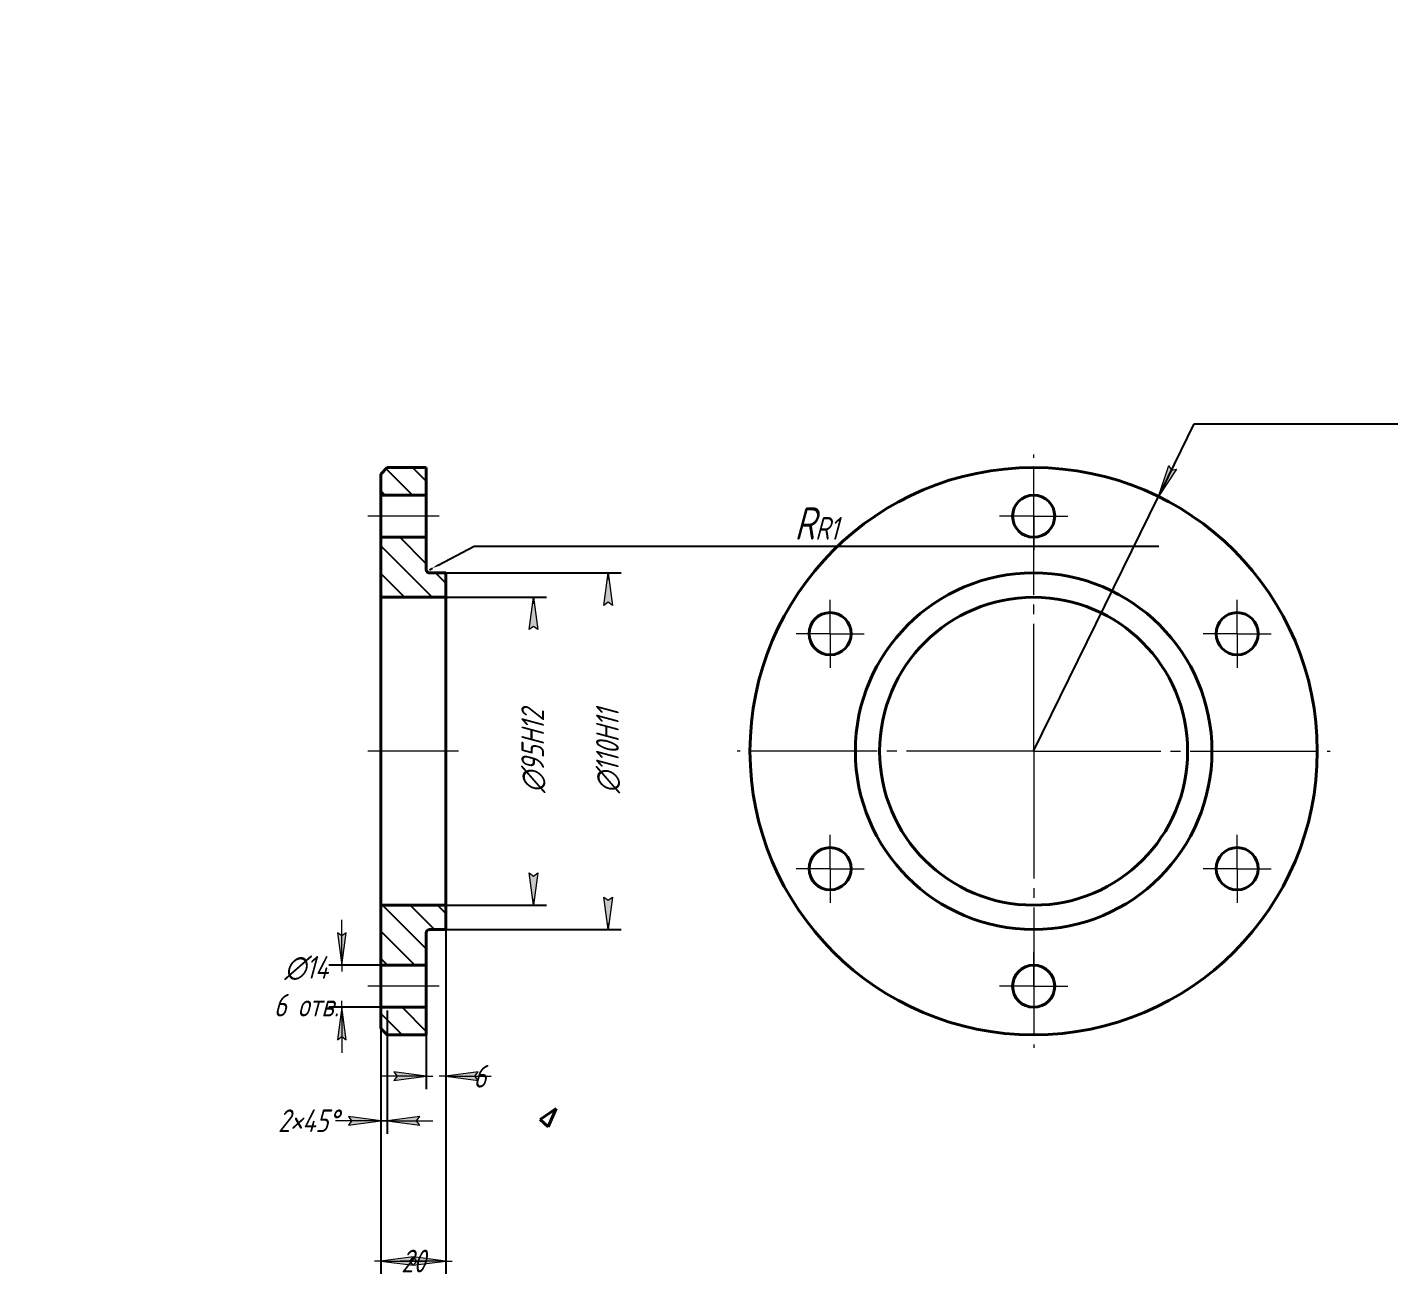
# Model space of a CAD drawing. Header units: millimetres. Extents: x 0 to 210, y 0 to 297.
# Drawn here: x 0 to 210, y 102.7 to 297 of the extents above; entities that cross this region are included whole.
import ezdxf

# ---------------------------------------------------------------- set-up
doc = ezdxf.new("R2010")
doc.units = ezdxf.units.MM
for name, pattern in [('K5LT_AXLED', [24.124445, 19.624445, -1.5, 1.5, -1.5]), ('K5LT_BASIC', [0]), ('K5LT_THIN', [0])]:
    doc.linetypes.add(name, pattern=pattern)
doc.layers.add('Системный слой', color=7, linetype='Continuous')
doc.styles.add('KDIMTEXTSTYLE', font='GOST_AU.SHX', dxfattribs={"width": 0.96, "oblique": 15, "height": 5})
doc.dimstyles.new('KDIMSTYLE (0.50)', dxfattribs={"dimtxt": 5, "dimasz": 1, "dimexe": 2, "dimexo": 0.0625, "dimgap": 1, "dimtad": 1, "dimlfac": 2, "dimtxsty": 'KDIMTEXTSTYLE', "dimsah": 1, "dimcen": 0.09, "dimdle": 1, "dimadec": 0, "dimazin": 0, "dimtfac": 0.667, "dimtmove": 0, "dimatfit": 3, "dimfxl": 1, "dimtvp": 1, "dimtolj": 1, "dimtzin": 0, "dimarcsym": 0})

# ---------------------------------------------------------------- blocks, each defined once
blk = doc.blocks.new('U0')
at = {"layer": 'Системный слой', "color": 30, "linetype": 'K5LT_AXLED', "lineweight": 18, "true_color": 0xff8000}
for q in [(155.23, 231.08), (109.48, 185.33), (200.98, 185.33), (155.23, 139.58)]:
    blk.add_line((155.23, 185.33), q, dxfattribs=at)
blk = doc.blocks.new('U2')
at = {"layer": 'Системный слой', "color": 30, "linetype": 'K5LT_AXLED', "lineweight": 18, "true_color": 0xff8000}
for q in [(186.62, 208.7), (181.37, 203.45), (191.87, 203.45), (186.62, 198.2)]:
    blk.add_line((186.62, 203.45), q, dxfattribs=at)
blk = doc.blocks.new('U3')
at = {"layer": 'Системный слой', "color": 30, "linetype": 'K5LT_AXLED', "lineweight": 18, "true_color": 0xff8000}
for q in [(186.62, 172.45), (181.37, 167.2), (191.87, 167.2), (186.62, 161.95)]:
    blk.add_line((186.62, 167.2), q, dxfattribs=at)
blk = doc.blocks.new('U4')
at = {"layer": 'Системный слой', "color": 30, "linetype": 'K5LT_AXLED', "lineweight": 18, "true_color": 0xff8000}
for q in [(155.23, 154.33), (149.98, 149.08), (155.23, 143.83), (160.48, 149.08)]:
    blk.add_line((155.23, 149.08), q, dxfattribs=at)
blk = doc.blocks.new('U5')
at = {"layer": 'Системный слой', "color": 30, "linetype": 'K5LT_AXLED', "lineweight": 18, "true_color": 0xff8000}
for q in [(123.83, 172.45), (118.58, 167.2), (123.83, 161.95), (129.08, 167.2)]:
    blk.add_line((123.83, 167.2), q, dxfattribs=at)
blk = doc.blocks.new('U6')
at = {"layer": 'Системный слой', "color": 30, "linetype": 'K5LT_AXLED', "lineweight": 18, "true_color": 0xff8000}
for q in [(123.83, 208.7), (118.58, 203.45), (123.83, 198.2), (129.08, 203.45)]:
    blk.add_line((123.83, 203.45), q, dxfattribs=at)
blk = doc.blocks.new('U7')
at = {"layer": 'Системный слой', "color": 30, "linetype": 'K5LT_AXLED', "lineweight": 18, "true_color": 0xff8000}
for q in [(155.23, 226.83), (149.98, 221.58), (160.48, 221.58), (155.23, 216.33)]:
    blk.add_line((155.23, 221.58), q, dxfattribs=at)
blk = doc.blocks.new('KDIMARROW_01')
at = {"layer": 'Системный слой'}
blk.add_hatch(color=0, dxfattribs=at).paths.add_polyline_path([(0, 0), (-5, 0.66), (-4.5, 0), (-5, -0.66)])
at = {"layer": 'Системный слой', "color": 0, "linetype": 'K5LT_THIN', "lineweight": 18}
for p, q in [((-4.5, 0), (-5, 0.66)), ((-5, 0.66), (0, 0)), ((0, 0), (-5, -0.66)), ((-5, -0.66), (-4.5, 0)), ((0, 0), (-1, 0))]:
    blk.add_line(p, q, dxfattribs=at)
blk = doc.blocks.new('KDIMARROW_02')
at = {"layer": 'Системный слой'}
blk.add_hatch(color=0, dxfattribs=at).paths.add_polyline_path([(4.5, 0), (5, 0.66), (0, 0), (5, -0.66)])
at = {"layer": 'Системный слой', "color": 0, "linetype": 'K5LT_THIN', "lineweight": 18}
for p, q in [((0, 0), (-1, 0)), ((5, 0.66), (0, 0)), ((0, 0), (5, -0.66)), ((0, 0), (7, 0)), ((4.5, 0), (5, 0.66)), ((5, -0.66), (4.5, 0))]:
    blk.add_line(p, q, dxfattribs=at)

msp = doc.modelspace()

# ---------------------------------------------------------------- hatches: boundary and pattern name
at = {"layer": 'Системный слой'}
h = msp.add_hatch(dxfattribs=at)
h.set_pattern_fill('', angle=135, style=0, pattern_type=0)
h.set_pattern_definition([(135, (0, 0), (-2.12132, -2.12132), [])])
h.paths.add_polyline_path([(54.5401, 228.08), (54.5401, 224.83), (61.5401, 224.83), (61.5401, 229.08), (55.5401, 229.08)])
h.paths.add_polyline_path([(54.5401, 218.33), (54.5401, 209.08), (64.5401, 209.08), (64.5401, 212.83), (62.0401, 212.83), (61.6866, 212.9764), (61.5401, 213.33), (61.5401, 218.33)])
h.paths.add_polyline_path([(54.5401, 161.58), (54.5401, 152.33), (61.5401, 152.33), (61.5401, 157.33), (61.6866, 157.6835), (62.0401, 157.83), (64.5401, 157.83), (64.5401, 161.58)])
h.paths.add_polyline_path([(54.5401, 145.83), (54.5401, 142.58), (55.5401, 141.58), (61.5401, 141.58), (61.5401, 145.83)])

# ---------------------------------------------------------------- linework, layer by layer
at = {"layer": 'Системный слой', "color": 150, "linetype": 'K5LT_BASIC', "lineweight": 40, "true_color": 0x0080ff}
for p, q in [((54.5401, 228.08), (55.5401, 229.08)), ((55.5401, 229.08), (61.5401, 229.08)), ((61.5401, 224.83), (61.5401, 229.08)), ((54.5401, 228.08), (54.5401, 224.83)), ((54.5401, 224.83), (54.5401, 218.33)), ((61.5401, 224.83), (54.5401, 224.83)), ((61.5401, 224.83), (61.5401, 218.33)), ((54.5401, 218.33), (54.5401, 209.08)), ((61.5401, 218.33), (54.5401, 218.33)), ((61.5401, 213.33), (61.5401, 218.33)), ((62.0401, 212.83), (64.5401, 212.83)), ((64.5401, 209.08), (64.5401, 212.83)), ((54.5401, 209.08), (54.5401, 161.58)), ((64.5401, 209.08), (54.5401, 209.08)), ((64.5401, 209.08), (64.5401, 161.58)), ((64.5401, 161.58), (54.5401, 161.58)), ((54.5401, 161.58), (54.5401, 152.33)), ((64.5401, 157.83), (64.5401, 161.58)), ((62.0401, 157.83), (64.5401, 157.83)), ((61.5401, 152.33), (61.5401, 157.33)), ((54.5401, 152.33), (54.5401, 145.83)), ((61.5401, 152.33), (54.5401, 152.33)), ((61.5401, 152.33), (61.5401, 145.83)), ((54.5401, 145.83), (54.5401, 142.58)), ((61.5401, 145.83), (54.5401, 145.83)), ((61.5401, 141.58), (61.5401, 145.83)), ((54.5401, 142.58), (55.5401, 141.58)), ((55.5401, 141.58), (61.5401, 141.58)), ((81.5908, 130.2352), (79.1224, 128.5302)), ((81.5908, 130.2352), (80.3566, 127.3745)), ((79.1224, 128.5302), (80.3566, 127.3745))]:
    msp.add_line(p, q, dxfattribs=at)
at = {"layer": 'Системный слой', "color": 30, "linetype": 'K5LT_AXLED', "lineweight": 18, "true_color": 0xff8000}
for p, q in [((63.5401, 221.58), (52.5401, 221.58)), ((66.5401, 185.33), (52.5401, 185.33)), ((63.5401, 149.08), (52.5401, 149.08))]:
    msp.add_line(p, q, dxfattribs=at)
at = {"layer": 'Системный слой', "color": 150, "linetype": 'K5LT_BASIC', "lineweight": 40, "true_color": 0x0080ff}
for centre, radius in [((155.227, 185.33), 43.75), ((155.227, 221.58), 3.25), ((155.227, 185.33), 27.5), ((155.227, 185.33), 23.75), ((123.8336, 203.455), 3.25), ((186.6204, 203.455), 3.25), ((123.8336, 167.205), 3.25), ((186.6204, 167.205), 3.25), ((155.227, 149.08), 3.25)]:
    msp.add_circle(centre, radius, dxfattribs=at)
for centre, start, end in [((62.0401, 213.33), 180, 270), ((62.0401, 157.33), 90, 180)]:
    msp.add_arc(centre, 0.5, start, end, dxfattribs=at)

# ---------------------------------------------------------------- block references
at = {"layer": 'Системный слой'}
for name in ['U0', 'U7', 'U6', 'U2', 'U5', 'U3', 'U4']:
    msp.add_blockref(name, (0, 0), dxfattribs=at)

# ---------------------------------------------------------------- dimensions: what is measured, and where the dimension line sits
at = {"layer": 'Системный слой', "color": 7}
msp.add_diameter_dim(center=(155.227, 185.33), radius=43.75, location=(179.977, 235.822), dimstyle='KDIMSTYLE (0.50)', override={"dimtih": 1, "dimtoh": 1, "dimpost": '\\H3.5;\\W0.965;\\Q15;∅<>', "dimblk1": 'KDIMARROW_01', "dimblk2": 'KDIMARROW_01', "dimclrt": 7, "dimtmove": 1, "dimatfit": 2, "dimtolj": 1}, dxfattribs=at).render()
msp.add_radius_dim(center=(62.0401, 213.33), radius=0.5, location=(68.9145, 216.955), dimstyle='KDIMSTYLE (0.50)', override={"dimtih": 1, "dimtoh": 1, "dimpost": '\\H3.5;\\W0.965;\\Q15;R<>', "dimblk2": 'KDIMARROW_01', "dimclrt": 7, "dimtmove": 1, "dimtolj": 1}, dxfattribs=at).render()
for base, p1, p2, location, override in [((89.602, 212.83), (64.5401, 157.83), (64.5401, 212.83), (89.602, 185.33), {"dimexo": 0, "dimpost": '\\H3.5;\\W0.965;\\Q15;∅<>\\H3.5;\\W0.965;\\Q15;\\Q15;H11', "dimblk1": 'KDIMARROW_01', "dimblk2": 'KDIMARROW_01', "dimse1": 0, "dimse2": 0, "dimclrt": 7, "dimtolj": 1}), ((78.0814, 209.08), (64.5401, 161.58), (64.5401, 209.08), (78.0814, 185.33), {"dimexo": 0, "dimpost": '\\H3.5;\\W0.965;\\Q15;∅<>\\H3.5;\\W0.965;\\Q15;\\Q15;H12', "dimblk1": 'KDIMARROW_01', "dimblk2": 'KDIMARROW_01', "dimse1": 0, "dimse2": 0, "dimclrt": 7, "dimtolj": 1})]:
    msp.add_linear_dim(base=base, p1=p1, p2=p2, angle=90, location=location, dimstyle='KDIMSTYLE (0.50)', override=override, dxfattribs=at).render()
for base, p1, p2, location, override in [((54.5401, 106.6946), (64.5401, 162.83), (54.5401, 148.08), (59.5401, 106.6946), {"dimexo": 0, "dimpost": '\\H3.5;\\W0.965;\\Q15;<>', "dimblk1": 'KDIMARROW_02', "dimblk2": 'KDIMARROW_02', "dimse1": 0, "dimse2": 0, "dimclrt": 7, "dimtolj": 1}), ((61.5401, 135.2015), (64.5401, 162.83), (61.5401, 145.33), (69.8001, 135.2015), {"dimexo": 0, "dimtoh": 1, "dimpost": '\\H3.5;\\W0.965;\\Q15;<>', "dimblk1": 'KDIMARROW_02', "dimblk2": 'KDIMARROW_02', "dimse1": 0, "dimse2": 0, "dimclrt": 7, "dimtmove": 1, "dimtolj": 1}), ((54.5401, 128.3338), (55.5401, 145.33), (54.5401, 146.33), (43.3192, 128.3338), {"dimexo": 0, "dimpost": '\\H3.5;\\W0.965;\\Q15;<>\\H3.5;\\W0.965;\\Q15;\\Q15;\\Q15;×\\Q15;45\\Q15;°\\Q15;', "dimblk1": 'KDIMARROW_02', "dimblk2": 'KDIMARROW_02', "dimse1": 0, "dimse2": 0, "dimclrt": 7, "dimtolj": 1})]:
    msp.add_linear_dim(base=base, p1=p1, p2=p2, location=location, dimstyle='KDIMSTYLE (0.50)', override=override, dxfattribs=at).render()
msp.add_linear_dim(base=(48.5401, 152.33), p1=(54.5401, 145.83), p2=(54.5401, 152.33), angle=90, text='\\H3.5;\\W0.965;\\Q15;∅\\H3.5;\\W0.965;\\Q15;\\Q15;14\\X\\H3.5;\\W0.965;\\Q15;\\Q15;6 отв.', dimstyle='KDIMSTYLE (0.50)', override={"dimexo": 0, "dimtoh": 1, "dimblk1": 'KDIMARROW_02', "dimblk2": 'KDIMARROW_02', "dimse1": 0, "dimse2": 0, "dimclrt": 7, "dimtmove": 1, "dimtolj": 1}, dxfattribs=at).render()

doc.saveas('drawing.dxf')
